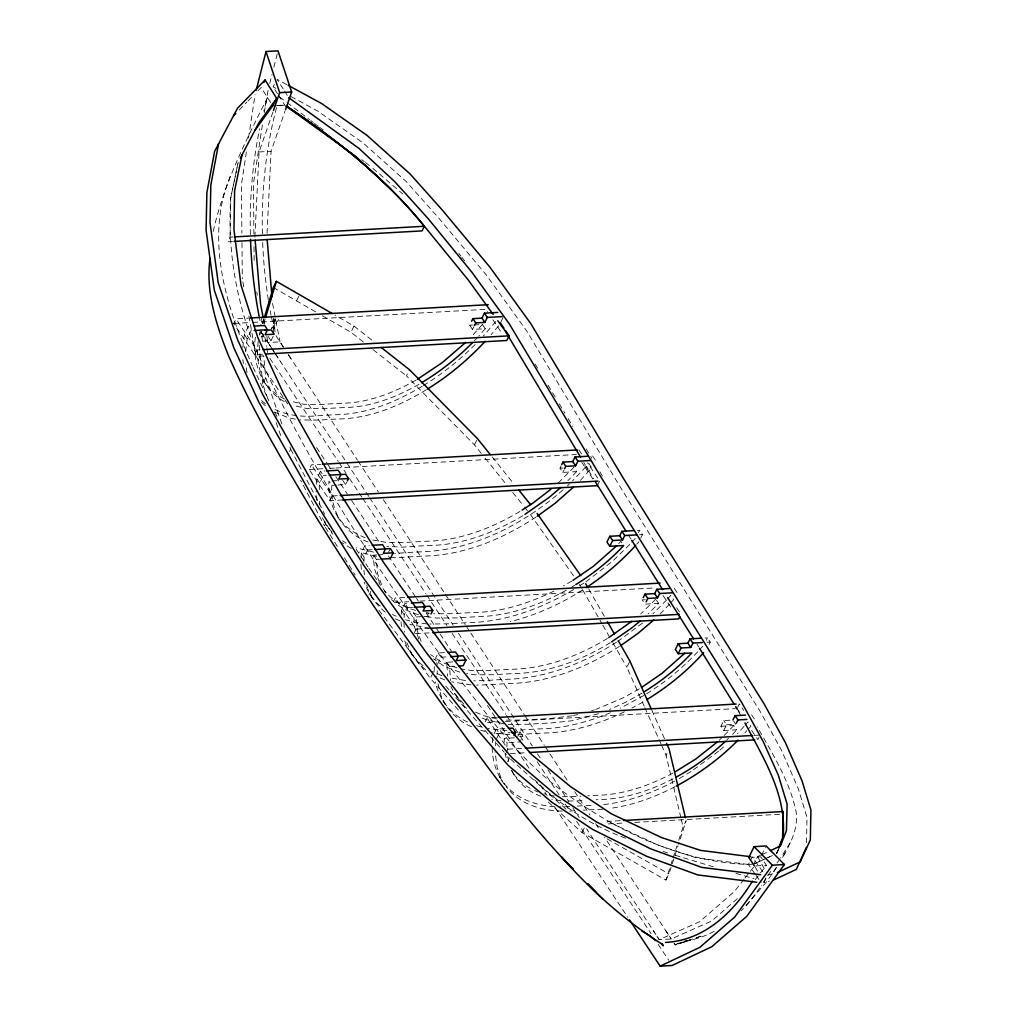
<?xml version="1.0" encoding="UTF-8"?>
<svg xmlns="http://www.w3.org/2000/svg" width="1017" height="1017" viewBox="0 0 1017 1017"><rect width="100%" height="100%" fill="white"/><g stroke="black" fill="none" stroke-linecap="round" stroke-linejoin="round"><path stroke-width="0.75" stroke-dasharray="5 3.75" d="M752.3 864.234L748.347 864.45C681.81 862.085 619.887 832.529 566.672 794.201C516.013 758.377 481.588 706.001 443.031 658.482C370.201 560.494 303.74 456.824 253.97 345.094C235.702 298.451 227.452 248.301 230.694 198.264M230.071 237.177L230.656 198.34L237.8 163.89M273.433 332L273.637 318.69M806.494 842.673L807.028 817.439L798.18 788.378L781.476 750.228L760.347 711.76L619.34 485.516L526.806 331.122L486.253 274.908L437.984 217.168L406.088 181.433L363.056 142.901L317.558 110.98L289.769 95.89M376.697 554.977L373.608 555.155L373.481 559.515L374.65 569.278L379.748 583.161M373.608 555.155L376.455 559.401L377.485 573.524L382.595 587.406M403.952 622.468L404.499 632.116M418.839 639.146L414.466 626.65L413.499 612.704L416.347 616.95L417.313 630.896L422.271 644.587M434.183 671.385L434.348 666.593M437.068 674.436L437.196 670.839M452.743 661.94L446.705 662.283L447.671 676.216M446.705 662.283L449.539 666.529L450.518 680.462M361.06 558.206L361.264 552.968L364.836 545.709L369.273 545.455M363.908 562.465L364.111 557.214L367.684 549.955L364.836 545.709M401.257 614.433L401.41 610.556L404.931 603.386L409.673 603.119M404.156 617.383L404.257 614.802L407.779 607.632L404.931 603.386M254.898 237.088L259.068 151.965L272.976 111.934M267.051 233.262L271.069 151.291L284.976 111.26M331.834 485.351C331.021 496.652 333.449 508.131 338.801 518.123C331.186 507.496 328.148 494.033 328.987 481.105L331.834 485.351L336.411 485.096M514.271 737.846L504.254 738.406L504.216 745.525M506.847 746.974L507.089 742.664L504.254 738.406M316.503 484.257L316.846 478.791L320.558 471.214L324.957 470.973M319.262 489.876L319.694 483.037L323.406 475.473L320.558 471.214M492.444 742.69L492.876 736.219M495.381 745.639L495.635 741.762M242.796 347.509L244.36 334.58L248.377 326.406L251.339 326.241M245.644 351.755L247.207 338.826L251.212 330.652L248.377 326.406M255.394 337.199C251.364 362.459 262.704 390.935 286.26 402.63M258.229 341.445C256.309 356.446 258.42 372.362 266.492 385.379M246.394 151.94L241.449 184.446L241.893 233.185M248.504 138.007L255.089 94.67M262.386 124.951L253.449 183.772L253.907 234.088M264.267 112.569L268.221 89.534M273.929 329.101L275.696 318.944M230.643 198.353L238.181 162.262M269.721 83.585L271.984 74.648M273.865 67.211L277.247 53.825M213.227 231.418C223.753 184.039 245.758 140.638 267.509 97.632A287.391 165.733 86.8 0 0 263.759 111.158M259.322 334.364L260.225 331.326M262.5 323.724L263.861 319.147M263.746 323.635L265.106 319.071M230.223 176.322C204.315 238.97 226.435 307.325 252.508 365.955M548.265 802.082L582.042 832.567L665.906 880.061L672.58 859.39M673.063 857.916L676.877 846.093M678.784 840.195L683.081 826.897L686.144 820.732L678.517 844.364M665.906 880.061L668.97 873.895L678.034 845.839M275.149 318.906L271.437 328.923L279.802 318.296M776.543 853.466L777.636 850.657M776.721 853.568L778.412 849.36M785.175 852.996L782.111 858.068C790.323 843.945 798.688 828.27 796.044 811.363C789.548 780.738 772.488 753.813 757.284 726.888M262.475 354.183L254.542 354.628L233.681 323.47L235.969 318.817L248.656 318.105M254.542 354.628L256.831 349.988L235.969 318.817M262.488 341.216L270.98 340.733L273.548 335.508M342.653 499.944L329.991 500.656L309.13 469.498L311.418 464.845L320.914 464.311M329.991 500.656L332.279 496.004L311.418 464.845M337.936 485.007L345.577 484.575L346.759 482.16M473.935 324.957L482.439 324.474L485.274 328.72L472.524 329.444L469.689 325.186L470.96 322.58M472.524 329.444L473.808 326.826M500.911 321.957L503.593 316.503M388.634 552.053L390.337 548.57M404.741 597.411L395.219 597.945L392.943 602.598L408.796 601.708M413.805 633.756L416.08 629.103L395.219 597.945M444.454 652.609L438.136 652.965L434.615 660.122L436.751 663.313M437.463 664.368L440.971 657.211L438.136 652.965M558.168 483.05L573.741 467.388L576.588 471.634L562.833 472.409L559.998 468.163L561.181 465.735M562.833 472.409L564.028 469.994M597.386 485.668L599.674 481.016L587.495 462.849M496.55 717.493L487.041 718.027L484.753 722.667L499.029 721.867M494.046 733.829L496.385 729.049L506.886 728.464M496.309 739.27L499.233 733.295L496.385 729.049M506.186 752.669L507.903 749.186L487.041 718.027M517.704 736.537L519.954 731.96L516.878 732.138M519.954 731.96L522.789 736.219L519.979 741.94L507.089 742.664M638.447 532.73L639.642 530.302L636.68 530.467M640.697 538.184L642.49 534.561L639.642 530.302M620.319 820.655L607.658 821.367L606.374 823.999L625.353 822.944M706.243 640.265L707.412 637.875L704.247 638.053M709.091 644.511L710.26 642.121L707.412 637.875M720.926 726.265L733.816 725.541L736.664 729.799L723.773 730.511L720.926 726.265L723.735 720.544L731.401 720.112M723.773 730.511L726.57 724.79L723.735 720.544M737.579 707.374L739.295 703.891L743.643 710.374M759.013 737.376L757.868 739.702L750.915 729.316M761.441 855.475L765.432 847.339M259.64 334.949L261.471 331.25L262.462 342.106M296.519 300.867L299.57 294.701M267.852 398.804L262.653 383.943L265.717 377.777L263.734 356.064M289.438 451.586L290.671 449.12L289.108 444.658M363.26 341.928L350.929 332.228L353.98 326.063L334.936 315.079M325.783 523.501L324.563 525.967L300.651 480.24M481.295 453.366L474.418 444.823L406.431 375.883L409.495 369.718M368.993 595.021L370.824 591.322M474.418 444.823L477.482 438.658M458.413 710.069L430.28 678.275L432.721 673.343M507.559 761.784L509.403 758.085L505.233 753.368M644.219 706.23L626.853 667.254L629.917 661.088M582.042 832.567L585.106 826.401M680.907 817.757L666.071 755.3L668.525 750.355M277.514 93.767L273.09 86.839L274.399 84.335M755.224 874.213L748.347 864.45L749.656 861.946M750.317 860.687L752.288 856.924L765.178 875.205M760.424 855.284L757.563 856.619L753.622 864.158L763.653 859.479M776.594 853.365L778.539 849.653M765.941 878.828L763.97 882.591L769.348 881.167M790.184 842.712L780.573 858.03M746.211 905.359L766.691 881.663L776.772 866.878M773.721 871.874L778.247 864.526M767.784 875.484L772.373 869.255M776.988 863.039L778.844 860.547M744.037 879.26L734.554 891.312L699.709 921.694L659.219 939.644L653.524 930.962M744.978 878.052L753.508 867.209M755.084 879.794L766.462 865.327L760.767 856.822L751.766 857.331M495.8 321.55L483.329 336.017M498.648 325.796L491.109 334.72M482.439 324.474L471.557 336.436M485.274 328.72L478.74 336.144M743.999 726.443L737.414 733.753M745.003 725.312L748.054 721.917L750.889 726.163L747.851 729.558M744.813 732.952L746.847 730.689M733.816 725.541L723.596 736.054M732.571 734.325L736.664 729.799M576.588 471.634L567.906 480.634M580.465 480.304L591.741 467.795L588.907 463.549L572.584 480.939M666.567 599.992L652.99 613.785M667.61 598.86L670.724 595.466L673.572 599.712L670.457 603.106M669.415 604.238L660.389 613.721M699.747 649.571L702.861 646.164M631.849 542.163L636.07 537.573M636.807 544.12L638.918 541.819M655.787 599.127L640.685 613.976M656.499 600.195L658.622 603.386L648.121 613.899M697.662 651.833C682.547 668.169 665.054 682.28 646.164 694.014M618.705 543.599L620.84 541.298L622.976 544.476M629.726 544.464L612.831 561.041L585.792 581.889M474.405 340.682L477.647 337.288M475.155 344.547C459.544 360.12 442.242 374.078 423.39 385.545M239.135 110.052L246.839 102.158M247.945 101.039L253.449 95.395M257.848 90.894L261.153 87.513L271.107 103.365M726.443 740.3L728.49 738.304M719.146 740.363L721.371 738.202M567.41 485.935L569.52 483.901M737.261 898.736L711.709 921.021L671.22 938.971L659.219 939.644L586.555 828.753M719.845 750.126L725.82 745.016M563.126 489.813C524.441 523.424 476.007 549.231 424.038 551.722A591.907 346.238 -33.8 0 0 402.033 552.956L394.621 553.439M718.65 751.156L692.132 770.784M642.579 622.989L617.751 641.409M535.997 517.068C503.555 538.451 466.117 554.418 426.886 555.981A591.907 346.238 -33.8 0 0 404.868 557.214L390.998 557.621M690.988 771.534L679.254 778.564M616.556 642.172C584.495 662.715 547.667 677.678 509.263 679.216A612.933 358.531 -33.8 0 0 487.474 680.437L473.744 680.856M619.404 646.418C587.343 666.961 550.502 681.924 512.11 683.462A612.933 358.531 -33.8 0 0 490.321 684.683L476.579 685.102M579.728 585.716L584.584 582.652M582.576 589.962C560.354 604.174 535.959 615.183 510.343 621.616M607.441 638.434C579.359 655.533 547.464 667.953 514.322 669.199A621.972 363.819 -33.8 0 0 492.241 670.445L472.104 670.572L460.93 668.957M610.289 642.68C582.207 659.791 550.311 672.212 517.17 673.457A621.972 363.819 -33.8 0 0 495.076 674.691L474.952 674.818L466.574 673.623M639.286 688.84L623.205 697.827L595.759 709.446M642.134 693.086L626.04 702.073L609.564 709.497M643.786 695.501L620.357 708.163M571.897 580.987L563.482 585.932M571.49 587.267L574.745 585.245M573.664 589.517C542.709 607.835 507.801 621.184 471.557 622.544A629.345 368.141 -33.8 0 0 449.323 623.79L429.708 624.031M422.182 386.295C396.617 401.664 367.862 413.665 337.695 414.682A471.303 275.683 -33.8 0 0 317.279 415.826C302.265 417.173 286.476 415.559 272.963 408.491M426.225 389.803C400.355 405.567 371.18 417.885 340.542 418.928A471.303 275.683 -33.8 0 0 320.126 420.072L299.659 419.97M519.967 511.475C492.47 527.734 461.616 540.04 429.377 541.146A600.64 351.348 -33.8 0 0 407.067 542.404L386.752 542.481L372.896 540.002M522.802 515.721C495.304 531.98 464.464 544.286 432.225 545.404A600.64 351.348 -33.8 0 0 409.915 546.65L401.651 547.184L386.803 546.32M672.898 773.085C649.863 785.391 624.438 794.43 598.136 795.294A558.422 326.648 -33.8 0 0 587.724 795.777M674.563 781.209C652.215 793.146 627.909 801.943 602.623 804.739M643.049 701.997L631.951 708.061M566.316 590.178C539.747 604.962 510.127 615.552 479.528 616.645A638.638 373.57 -33.8 0 0 457.002 617.904L436.446 618.044L425.042 616.416M416.106 380.091C393.846 392.562 369.247 402.503 343.441 403.24A478.257 279.751 -33.8 0 0 322.745 404.41L303.981 404.321L290.201 401.079M418.953 384.337C396.681 396.808 372.095 406.762 346.288 407.499A478.257 279.751 -33.8 0 0 325.593 408.656L306.829 408.567L293.036 405.338M673.152 778.793C650.753 790.209 626.307 798.765 600.983 799.54A558.422 326.648 -33.8 0 0 596.115 799.743M675.085 786.764C654.439 797.277 632.358 805.54 609.285 808.464M761.86 854.623L767.593 851.954M765.076 858.818L772.246 855.475M624.476 711.811C599.75 723.697 572.863 732.1 545.29 733.041A612.806 358.467 -33.8 0 0 523.513 734.261L517.64 734.63M553.884 591.131C529.806 602.903 503.657 611.535 476.693 612.399A638.638 373.57 -33.8 0 0 454.154 613.658L433.611 613.798M755.072 863.497L766.615 858.208M768.051 857.547L772.386 855.551M610.442 712.739C588.83 721.612 565.91 728.096 542.455 728.782A612.806 358.467 -33.8 0 0 520.666 730.003L517.729 730.193M695.997 938.017L702.607 935.576L675.25 945.111L674.246 943.585M685.496 941.78L691.891 939.479L683.615 941.551L690.441 940.102M682.165 942.06L674.932 944.602L673.979 943.14M686.717 941.195L674.932 944.602L683.996 942.187M591.525 710.743L594.348 709.879M598.606 713.692L571.49 720.85L550.35 723.023A621.845 363.755 -33.8 0 0 528.268 724.269L508.144 724.396M767.911 875.052L775.984 872.917M573.626 715.51L577.859 714.557M572.38 715.777L547.502 718.777A621.845 363.755 -33.8 0 0 525.42 720.011L505.296 720.15M569.66 806.634L559.426 806.85M569.723 811.07L575.291 810.714M274.247 105.857L284.824 105.234L278.327 95.039M277.349 105.463L284.925 105.043M259.068 151.965L271.069 151.291M233.236 236.961L230.084 237.139L227.795 241.792L232.537 241.525M233.681 323.47L251.135 322.491M252.725 322.402L485.935 309.333L487.677 311.927M261.051 336.881L263.886 336.729M469.689 325.186L472.511 325.033M261.166 332.165L267.98 342.564L279.98 341.89L283.273 346.911M256.831 349.988L259.996 349.81M248.923 315.995L256.106 356.306L263.606 355.886M309.13 469.498L323.381 468.697M329.699 468.341L334.453 468.074M336.03 467.985L576.525 454.51M323.406 475.473L326.33 475.308M332.038 480.927L339.678 480.507M559.998 468.163L563.049 467.985M332.279 496.004L338.61 495.648M367.684 549.955L372.12 549.701M639.528 534.726L642.49 534.561M378.235 554.888L382.862 554.634M376.455 559.401L379.544 559.223M419.907 601.085L654.63 587.928M407.779 607.632L412.521 607.378M645.198 599.725L642.172 599.89L645.02 604.149L658.622 603.386M416.347 616.95L422.386 616.62M423.898 616.531L429.949 616.2L427.814 613.009M416.08 629.103L428.767 628.392M415.381 633.667L431.246 632.777M440.971 657.211L448.891 656.766M707.095 642.299L710.26 642.121M449.539 666.529L457.103 666.11M505.385 721.523L735.431 708.62M499.233 733.295L509.72 732.71M519.725 736.384L522.789 736.219M726.57 724.79L734.249 724.371M507.903 749.186L522.179 748.385M753.813 735.405L760.157 735.049M510.381 753.572L527.823 752.593M634.837 822.41L781.933 814.159M755.962 865.912L766.462 865.327M277.26 105.666L284.862 105.272M602.814 809.227L595.924 809.557A550.299 321.893 -33.8 0 0 583.313 810.155M568.211 801.078L580.046 800.722A558.422 326.648 -33.8 0 1 584.991 800.366M471.1 684.911L451.637 681.86M506.924 730.435L487.931 728.592M509.771 734.681L490.779 732.837M562.477 796.718L577.211 796.464A558.422 326.648 -33.8 0 1 580.91 796.197M554.774 806.659C535.12 805.578 514.246 798.103 502.627 781.412M562.274 811.096C541.527 810.854 519.077 804.002 506.237 786.751M748.347 864.45L696.696 857.941L657.656 845L607.658 821.367M426.911 623.929L414.364 622.137L405.643 619.785M429.759 628.188L409.889 624.413M465.519 680.564L448.802 677.614M426.492 612.793L429.352 613.213M496.919 718.943L483.863 715.714L474.647 711.722M503.974 723.812L486.711 719.96L478.893 716.591M561.003 800.786L551.786 799.349M373.595 552.104L356.204 547.832M376.443 556.35L359.052 552.078M554.227 795.942L543.942 793.832M295.324 419.157L288.396 417.784L274.615 412.076M415.597 610.391C402.401 606.806 390.019 599.077 382.328 587.61M418.445 614.637C407.69 611.764 397.736 606.03 389.943 598.06M457.002 667.915L441.454 662.156L430.636 654.567M459.849 672.161L444.302 666.402L433.484 658.813M476.515 725.655L481.994 727.18M480.723 730.282L484.829 731.426M713.464 866.827L673.368 854.712M735.965 873.387L753.953 878.65M663.122 851.471L667.508 852.869M625.557 838.173C591.474 825.575 560.367 805.311 534.586 779.772M441.95 675.695L431.831 671.309M444.798 679.953L435.886 676.102M392.498 614.56L396.223 616.188M395.346 618.819L400.304 620.967M467.451 721.956C451.179 714.659 438.886 699.467 435.403 681.937M471.507 726.735C459.226 721.625 449.514 711.862 442.713 700.586M365.23 537.739C355.073 533.671 345.399 527.518 339.093 518.403M368.078 541.985C354.247 536.989 343.009 526.692 335.953 513.877M534.637 790.489L537.993 792.04M540.841 796.286C528.154 791.671 517.907 782.2 511.36 770.492C516.522 778.971 524.264 785.836 533.315 789.878M351.361 548.544L341.445 542.341M286.756 84.589L277.031 79.313L283.743 89.814M273.09 86.839L275.874 88.352M284.48 398.982C276.115 394.927 268.844 388.863 263.645 381.133M607.098 838.86L668.97 873.895M273.306 287.493L316.923 312.626M322.364 315.766L350.929 332.228M342.513 540.764L346.098 543.167M310.757 120.578L313.261 122.46M314.507 123.4L318.257 126.235M319.516 127.176L323.266 129.998M279.548 96.958L285.79 101.675M287.036 102.628L309.511 119.637M361.747 159.618L364.213 161.55M365.446 162.517L371.612 167.36M353.98 326.063L373.722 341.585M373.125 349.695L406.431 375.883M265.348 403.813L258.738 398.143M372.845 168.326L402.745 193.942M261.585 402.389L266.111 406.317M385.24 612.183C375.756 604.34 368.307 593.814 364.239 582.207M422.983 665.69C414.097 658.584 406.876 649.075 403.825 638.015M425.818 669.949L418.356 663.148L409.52 651.02M510.572 759.127L522.217 769.64M523.374 770.695L566.469 809.583M380.282 606.056L375.807 601.988L369.667 593.992M463.841 704.133L454.332 693.238L450.862 686.322M466.676 708.379L462.633 704.667L454.332 693.238M332.089 532.12L327.461 526.526M445.84 686.233L448.967 689.768M450.01 690.95L504.19 752.186M492.215 456.976L513.827 483.838M485.223 458.26L505.856 483.901M512.733 492.444L523.539 505.881M524.518 507.102L527.467 510.763M458.832 253.386L460.752 255.89M461.705 257.136L464.578 260.873M384.35 590.775L385.99 592.949M378.858 610.136L430.28 678.275M331.122 531.929L332.775 534.23M756.089 875.434L761.237 882.743M530.404 514.437L574.084 576.652M322.236 517.691L330.309 530.772M368.866 568.325L380.574 585.322M492.164 747.495C492.355 761.25 496.728 774.903 505.474 785.658M592.619 455.972L595.466 460.218M674.246 588.296L677.08 592.542M492.889 319.719L502.462 334.008M578.813 449.857L582.283 455.057M751.563 714.748L754.411 719.006M581.737 462.303L584.355 466.193M585.22 467.489L593.038 479.172M676.61 607.772L680.945 614.268M663.02 595.542L672.58 609.831M737.007 708.531L740.49 713.731M733.651 721.091L735.787 724.282M268.145 336.487L270.98 340.733M342.729 480.329L345.577 484.575M244.36 334.58L247.207 338.826M316.846 478.791L319.694 483.037M401.41 610.556L404.257 614.802M361.264 552.968L364.111 557.214M499.461 776.772L502.309 781.018L497.275 767.962L495.012 751.741M324.067 521.632L326.915 525.878L325.084 521.937M356.115 549.155L368.014 567.041M269.861 358.276L338.229 461.464M339.106 462.786L346.111 473.363M349.619 478.651L358.378 491.885M359.255 493.207L361.887 497.173M362.764 498.495L425.869 593.75M426.746 595.072L446.908 625.493M452.158 633.438L505.627 714.125M506.504 715.447L514.386 727.358M515.263 728.681L523.158 740.592M537.179 761.758L559.096 794.824M565.223 804.091L569.609 810.702M576.614 821.278L651.122 933.733M658.126 944.31L668.652 960.188M256.106 356.306L287.658 403.927M316.579 447.582L327.105 463.46M327.983 464.782L330.614 468.748M335.864 476.681L347.255 493.881M351.64 500.491L379.684 542.824M388.456 556.057L415.622 597.068M416.5 598.39L418.254 601.034M426.136 612.946L435.785 627.489M436.662 628.811L439.293 632.777M440.158 634.112L451.561 651.3M487.486 705.544L530.442 770.365M540.078 784.921L547.095 795.497M554.977 807.409L627.718 917.207M276.001 335.813L283.463 347.191M288.218 354.45L292.337 360.73M665.525 930.288L671.22 938.971L604.556 837.233M266.797 336.398L267.98 342.564L271.272 347.585M272.098 348.844L274.577 352.607M275.391 353.865L280.336 361.404M288.675 355.162L357.361 459.976M358.048 461.032L378.362 492.025M383.384 499.69L445.166 593.992M445.421 594.373L465.189 624.552M466.04 625.836L524.289 714.735M524.747 715.421L544.337 745.334M545.15 746.58L568.63 782.404M574.719 791.696L589.987 814.998M595.581 823.541L600.272 830.698M267.98 342.564L270.598 346.543M271.463 347.865L274.069 351.844M274.933 353.179L368.866 496.538M369.705 497.796L453.188 625.213M458.387 633.146L532.349 746.008M537.459 753.826L540.98 759.191M547.934 769.805L568.516 801.218M572.851 807.829L579.232 817.579M261.433 332.673L263.238 335.483M261.077 332.127L263.136 335.229L262.551 332.279M284.582 91.123L287.925 96.386M628.392 534.98L630.883 538.985M325.389 527.289L338.61 548.519M344.407 557.799L355.149 575.037M697.001 644.257L698.654 646.914M535.056 363.959L538.311 369.273M548.074 385.201L556.096 398.55M559.299 403.889L564.918 413.233M583.771 462.532L585.411 465.252M588.665 470.68L593.559 478.829M586.186 448.878L591.83 458.324M599.903 471.799L603.132 477.202M568.109 418.559L572.825 426.466M588.805 589.123L604.327 616.277M579.537 584.432L581.864 588.5M582.639 589.86L602.039 623.802M602.814 625.163L609.018 636.032M612.895 642.82L626.853 667.254M757.563 856.619L765.687 871.111M755.097 866.789L758.059 872.052M738.113 710.616L741.139 716.108M290.671 449.12L324.728 514.259M372.514 598.238L367.938 589.237M274.679 412.05L277.552 417.644M455.476 694.153L457.18 697.484M445.56 704.845L441.111 695.959L437.882 683.195M412.355 655.266L406.673 642.261M253.106 367.391L268.908 400.851M511.971 770.339L513.496 773.683M651.783 710.158L664.635 739.028M644.854 707.667L658.355 737.973M659.003 739.423L660.936 743.745M661.571 745.194L666.071 755.3M265.717 377.777L281.836 423.847M276.166 422.589L281.887 438.937M366.654 585.055L367.506 587.851M507.648 756.623L508.92 761.847M505.118 753.673L506.072 757.601M681.276 819.282L683.081 826.897M271.348 316.668L273.916 328.618M259.03 315.855L260.949 324.817M272.556 303.371L279.98 341.89M263.53 319.452L264.42 324.067M256.78 292.07L257.339 295.172M261.483 318.423L262.589 324.626M264.801 337.034L266.454 346.327M266.734 347.878L267.56 352.53M242.847 281.9L244.233 289.642M246.966 372.756L245.682 363.883M242.834 359.637L243.394 363.527M363.883 570.168L364.417 574.783M360.87 564.384L361.569 570.524M400.99 621.807L401.486 626.358M319.529 501.368L319.859 504.928M317.024 500.682L316.147 490.702M259.119 345.17L262.653 383.943M273.929 318.664L275.01 331.873M254.021 246.673L254.148 260.822M241.97 242.631L242.3 278.798M765.954 877.976A241.118 139.024 86.8 0 1 761.326 885.451M759.737 887.841A241.118 139.024 86.8 0 1 741.062 910.851M714.239 931.305A241.118 139.024 86.8 0 1 684.695 941.094M250.36 234.558A287.391 165.733 86.8 0 1 259.678 128.689M271.03 315.181A287.391 165.682 86.8 0 1 270.166 310.592M268.335 299.812A287.391 165.682 86.8 0 1 262.628 241.792M262.386 233.885A287.391 165.682 86.8 0 1 277.412 104.42M577.325 806.112A550.299 321.893 -33.8 0 1 593.089 805.299"/><path stroke-width="1.5" d="M782.912 838.148C787.552 796.26 763.729 758.542 744.927 722.947M210.036 258.267C205.472 291.345 216.036 324.232 228.075 354.653C251.402 408.338 281.277 458.832 311.189 509.034C351.653 574.948 395.435 638.752 440.221 701.781C481.982 759.648 523.501 818.278 573.346 869.573L561.498 856.975C590.979 890.358 624.629 920.55 662.245 944.259L663.249 945.785L661.978 943.814M218.591 143.689L210.824 185.056L210.023 222.634L218.197 282.713L237.698 340.009L262.742 394.545L319.516 495.101L364.073 565.795L426.809 653.295L479.528 720.189L512.276 757.996L555.663 794.76L596.61 822.016L650.689 848.826L701.705 867.399L760.754 874.722M242.008 154.953L234.596 190.815L233.961 229.74L241.016 285.18L257.86 337.657L282.904 392.193L339.678 492.762L384.235 563.443L446.972 650.956L498.851 716.718L531.599 754.538L570.613 786.675L611.548 813.931L661.546 837.563L700.637 850.415L750.724 856.721M256.22 90.208L265.996 51.524L277.997 50.85L291.676 91.988L285.485 109.772M264.318 317.635L273.306 287.493L276.37 281.328L332.216 313.516M265.564 317.546L276.37 281.328M273.484 110.446L279.675 92.661L265.996 51.524M778.73 847.847L782.569 837.995L783.23 811.528L623.485 820.477M778.971 847.962L782.353 839.546M806.392 847.415L796.311 869.408L773.39 880.099M254.301 326.063L264.687 325.491L267.522 329.737L265.081 334.707L274.196 334.199L271.348 329.953L265.272 330.296M347.356 480.952L348.539 478.537L345.691 474.291L329.266 475.142M471.608 321.27L472.892 318.652L481.994 318.143L484.842 322.402L487.283 317.418L484.435 313.172L481.994 318.143M474.456 325.516L475.74 322.91L472.892 318.652M375.082 549.536L390.337 548.57L393.185 552.816L390.337 558.625L381.083 559.134M505.602 330.652L509.085 335.852L506.797 340.492L265.653 354.005M411.262 603.03L422.335 602.42L425.182 606.666L423.047 611.014L432.759 610.467L431.068 613.912M447.62 652.431L455.54 651.986L458.375 656.232L456.239 660.592L465.951 660.046L463.155 665.766L458.616 666.021M561.778 464.527L562.96 462.112L572.774 461.565L575.622 465.811L577.885 461.209L575.037 456.964L572.774 461.565M564.613 468.773L565.808 466.358L562.96 462.112M619.709 535.717L621.883 531.306L624.73 535.552L622.557 539.963L619.709 535.717L609.793 536.277L606.958 542.074L609.793 546.32L623.675 545.544C609.628 560.672 593.381 573.715 575.825 584.559M514.119 735.647L515.721 732.38L512.873 728.121L508.386 728.375M609.793 546.32L612.641 540.523L609.793 536.277M643.303 597.602L644.981 594.17L654.694 593.623L657.541 597.882L659.677 593.521L656.842 589.275L654.694 593.623M646.138 601.848L647.829 598.416L644.981 594.17M679.814 616.594L678.67 618.921L432.835 632.688M687.873 643.202L690.009 638.841L692.857 643.1L690.721 647.448L687.873 643.202L678.161 643.748L675.352 649.469L678.199 653.715L691.802 652.952C678.008 667.851 662.042 680.716 644.791 691.42M678.199 653.715L681.009 647.994L678.161 643.748M732.939 720.036L735.075 715.676L745.563 715.091M736.321 723.189L737.922 719.922L735.075 715.676M629.472 919.851L660.147 966.15L672.148 965.476L711.798 946.713L746.669 916.431L784.399 864.526L766.093 845.979L754.093 846.653L748.766 857.496L754.461 866.001M268.857 302.418L271.92 296.252M263.784 82.491L265.094 79.974L276.637 98.382L272.709 105.908M240.304 158.207L258.865 122.815L276.637 98.382M254.924 130.354L272.798 105.717M784.399 864.526L772.399 865.2L734.668 917.105L699.798 947.374L660.147 966.15M703.624 652.685C687.174 671.156 667.737 686.895 646.634 699.747M635.752 545.265C621.234 561.537 604.39 575.647 586.212 587.661M485.173 341.318C468.125 359.637 448.764 375.896 427.458 389.041M472.524 342.64C457.319 358.048 440.221 371.612 421.623 382.697M265.094 79.974L237.571 108.158L214.651 151.228L206.883 192.594L206.082 230.16L214.307 290.137L233.757 347.547L258.801 402.071L315.626 502.538L360.132 573.321L422.869 660.834L475.587 727.714L508.335 765.534L551.773 802.184L592.72 829.452L646.748 856.352L697.764 874.938L756.801 882.26M233.63 115.684L235.83 113.434M738.05 740.147C719.934 758.491 698.959 773.95 676.241 786.103M725.324 741.38C710.514 755.504 693.747 767.581 675.746 777.331M573.423 487.143L554.901 503.453L537.218 516.28M684.759 653.245L662.118 673.267L641.956 687.174M616.569 545.9L593.521 566.202L572.978 580.313M653.791 619.963L637.837 633.502L620.599 645.668M465.684 342.411L442.357 362.56L417.44 379.265M716.934 742.245L695.742 759.063L675.491 771.623M561.003 487.296L548.926 497.555L524.988 514.322M551.125 489.037L533.302 502.818L522.141 510.076M640.113 621.056L631.786 627.934L611.624 641.841M631.888 621.26L608.776 637.595M770.454 850.619L780.484 845.941L786.459 830.558L787.12 804.091L778.272 775.03L763.182 741.558L742.054 703.09L601.581 478.079L509.11 323.584L471.901 272.238L428.335 218.846L394.927 181.827L358.976 148.406L288.764 97.696M777.331 872.561L800.252 861.882L810.333 839.877L810.918 810.015L802.07 780.954L785.429 742.69L764.301 704.222L623.23 478.092L530.747 323.584L490.143 267.471L441.937 209.642L410.029 173.894L367.01 135.375L321.499 103.454L288.154 85.339M279.675 92.661L291.676 91.988M234.825 236.872L424.394 226.257L468.011 279.675L493.131 314.329M234.113 241.436L422.106 230.897L424.394 226.257C385.519 178.42 337.288 139.939 286.209 105.946C337.148 140.143 385.723 178.229 424.343 226.346M250.246 318.016L488.224 304.68M484.435 313.172L497.783 312.422M254.186 330.487L267.522 329.737M487.283 317.418L502.106 316.592M475.74 322.91L484.842 322.402M263.174 349.632L509.085 335.852M322.491 464.222L577.224 449.946M326.419 470.896L338.14 470.235L340.987 474.481L338.725 479.083L348.539 478.537M575.037 456.964L588.22 456.226M577.885 461.209L591.068 460.472M565.808 466.358L575.622 465.811M340.187 495.559L598.085 481.105M342.653 499.944L597.386 485.668M372.235 545.29L382.595 544.705L385.443 548.964L383.269 553.375L393.185 552.816M621.883 531.306L633.718 530.632M624.73 535.552L636.566 534.891M612.641 540.523L622.557 539.963M407.906 597.233L660.084 583.11M656.842 589.275L669.491 588.563M422.97 606.615L429.911 606.221L432.759 610.467M414.11 607.289L425.182 606.666M659.677 593.521L672.339 592.809M647.829 598.416L657.541 597.882M430.356 628.303L679.369 614.357M690.009 638.841L701.082 638.231M457.561 656.105L463.116 655.8L465.951 660.046M450.467 656.677L458.375 656.232M692.857 643.1L702.353 642.566M681.009 647.994L690.721 647.448M498.139 717.405L736.117 704.069M511.22 732.634L515.721 732.38M737.922 719.922L746.91 719.426M525.344 748.207L752.224 735.494M529.412 752.504L754.703 739.88M641.791 930.911L649.939 935.805L655.673 940.598M286.108 106.137L355.086 155.843L390.986 189.365M381.121 347.407L409.495 369.718L477.482 438.658L490.258 454.535M754.093 846.653L772.399 865.2M595.835 892.112L587.788 883.875L602.903 899.32M518.734 489.952L530.531 504.597M497.783 320.749L505.22 331.021L580.516 457.103M537.116 513.445L580.783 575.673M500.389 322.859L503.873 328.059M662.639 589.631L631.722 540.319M667.673 597.627L693.658 638.93M625.9 530.976L595.199 481.55M699.467 648.236L734.007 703.98M735.647 706.637L737.3 709.294M586.224 466.612L587.851 469.32M585.703 583.694L588.029 587.762M607.429 621.718L614.408 633.934M618.285 640.723L629.917 661.088L651.134 708.722M666.567 743.351L669.135 749.122L685.42 817.693M263.225 317.914L260.555 304.045L255.153 240.203M267.153 239.529L271.895 295.591M752.427 881.18A241.118 139.024 86.8 0 1 665.474 942.403M259.03 315.855A287.391 165.733 86.8 0 1 250.5 239.3"/></g></svg>
